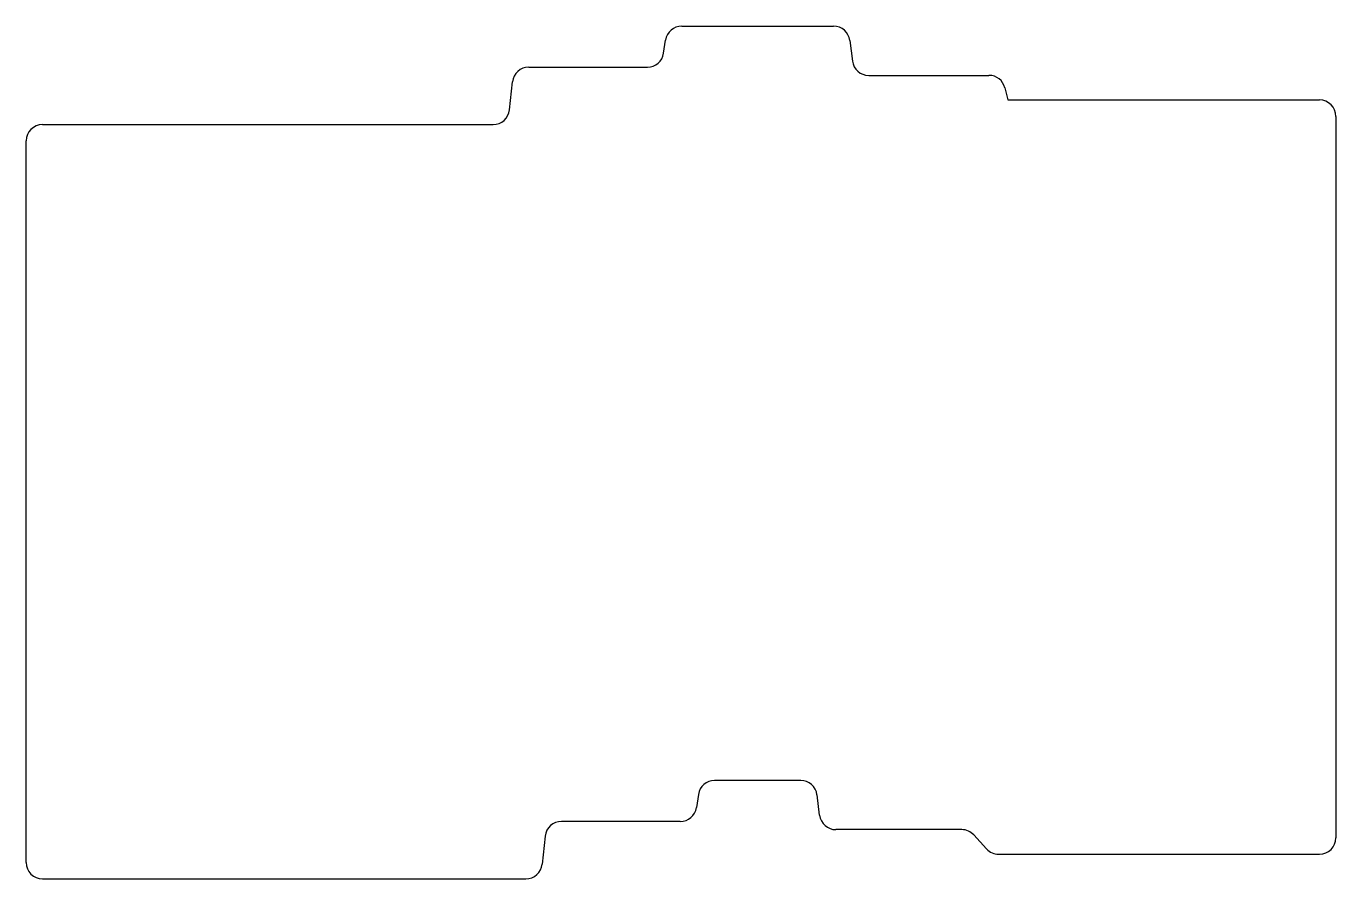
# Model space of a CAD drawing. Header units: millimetres. Extents: x 86 to 246, y -160 to -56.
import ezdxf

# ---------------------------------------------------------------- set-up
doc = ezdxf.new("R2010")
doc.units = ezdxf.units.MM

msp = doc.modelspace()

# ---------------------------------------------------------------- linework, layer by layer
for p, q in [((165.72, -56.5), (184.23, -56.5)), ((163.51, -59.8), (163.74, -58.2)), ((186.22, -58.25), (186.53, -60.75)), ((147.05, -61.5), (161.53, -61.5)), ((144.69, -66.71), (145.06, -63.29)), ((188.52, -62.5), (203.19, -62.5)), ((205.13, -64.01), (205.5, -65.5)), ((205.5, -65.5), (243.5, -65.5)), ((87.75, -68.5), (142.7, -68.5)), ((245.5, -67.5), (245.5, -155.5)), ((85.75, -158.5), (85.75, -70.5)), ((180.23, -148.5), (169.72, -148.5)), ((167.74, -150.2), (167.51, -151.8)), ((182.53, -152.75), (182.22, -150.25)), ((165.53, -153.5), (151.05, -153.5)), ((199.87, -154.5), (184.52, -154.5)), ((149.06, -155.29), (148.69, -158.71)), ((202.91, -156.85), (201.34, -155.15)), ((204.38, -157.5), (243.5, -157.5)), ((87.75, -160.5), (146.7, -160.5))]:
    msp.add_line(p, q)
for centre, start, end in [((165.72, -58.5), 90, 171.4692), ((184.23, -58.5), 7.125, 90), ((161.53, -59.5), 270, 351.4692), ((147.05, -63.5), 90, 173.8845), ((188.52, -60.5), 187.125, 270), ((203.19, -64.5), 14.038, 90), ((142.7, -66.5), 270, 353.8845), ((243.5, -67.5), 0, 90), ((87.75, -70.5), 90, 180), ((169.72, -150.5), 90, 171.4692), ((180.23, -150.5), 7.125, 90), ((165.53, -151.5), 270, 351.4692), ((184.52, -152.5), 187.125, 270), ((151.05, -155.5), 90, 173.8845), ((199.87, -156.5), 42.5104, 90), ((243.5, -155.5), 270, 0), ((204.38, -155.5), 222.5104, 270), ((87.75, -158.5), 180, 270), ((146.7, -158.5), 270, 353.8845)]:
    msp.add_arc(centre, 2, start, end)

doc.saveas('drawing.dxf')
